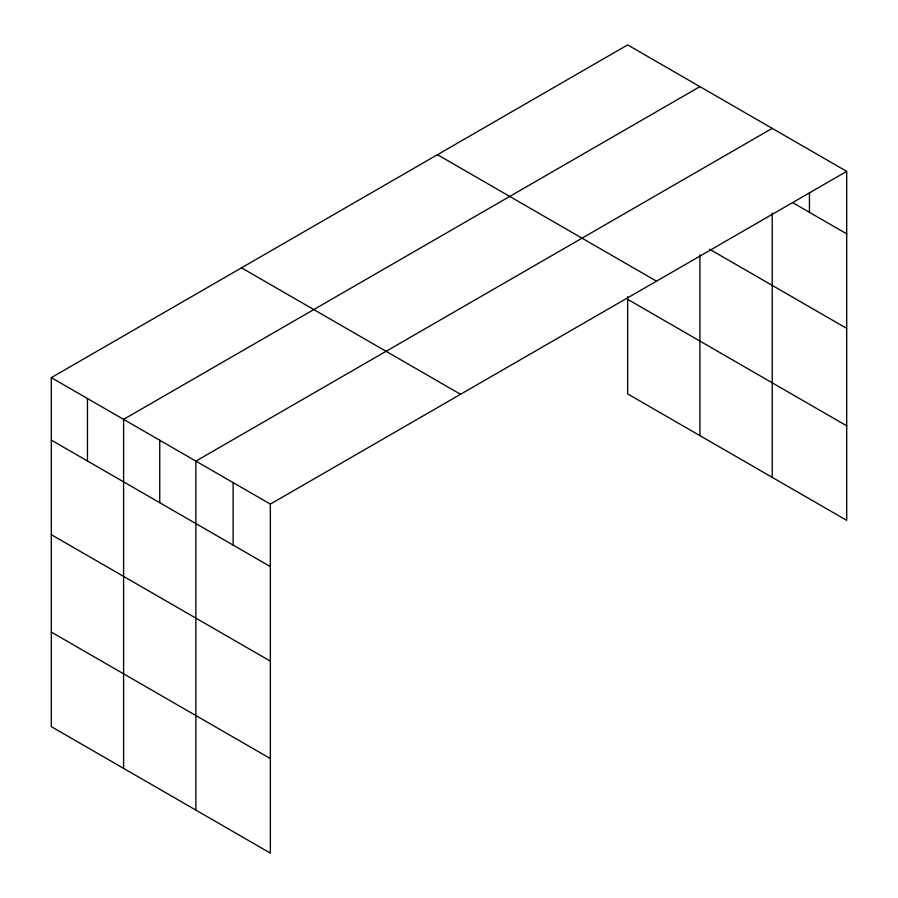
<?xml version="1.0" encoding="UTF-8"?>
<svg xmlns="http://www.w3.org/2000/svg" width="898" height="898" viewBox="0 0 898 898"><rect width="100%" height="100%" fill="white"/><g stroke="black" fill="none" stroke-linecap="round" stroke-linejoin="round"><path stroke-width="1.35" d="M846.691 171.361L270.354 504.104L270.354 853.1L51.309 726.639L51.309 377.643L627.646 44.9L846.691 171.361L846.691 520.357L627.646 393.896L627.646 296.553M699.924 86.635L123.598 419.377L123.598 768.374M772.213 128.369L195.876 461.112L195.876 810.097M792.631 202.622L846.691 233.839M709.566 249.217L846.691 328.387M437.449 154.703L656.505 281.175M627.646 299.337L846.691 425.809M241.495 267.84L460.551 394.301M51.309 377.643L270.354 504.104M51.309 440.11L270.354 566.582M51.309 534.669L270.354 661.13M51.309 632.08L270.354 758.552M809.457 192.902L809.457 212.332M772.213 213.084L772.213 477.354M699.924 254.785L699.924 435.62M233.121 482.608L233.121 545.075M159.743 440.245L159.743 502.712M87.454 398.51L87.454 460.977"/></g></svg>
